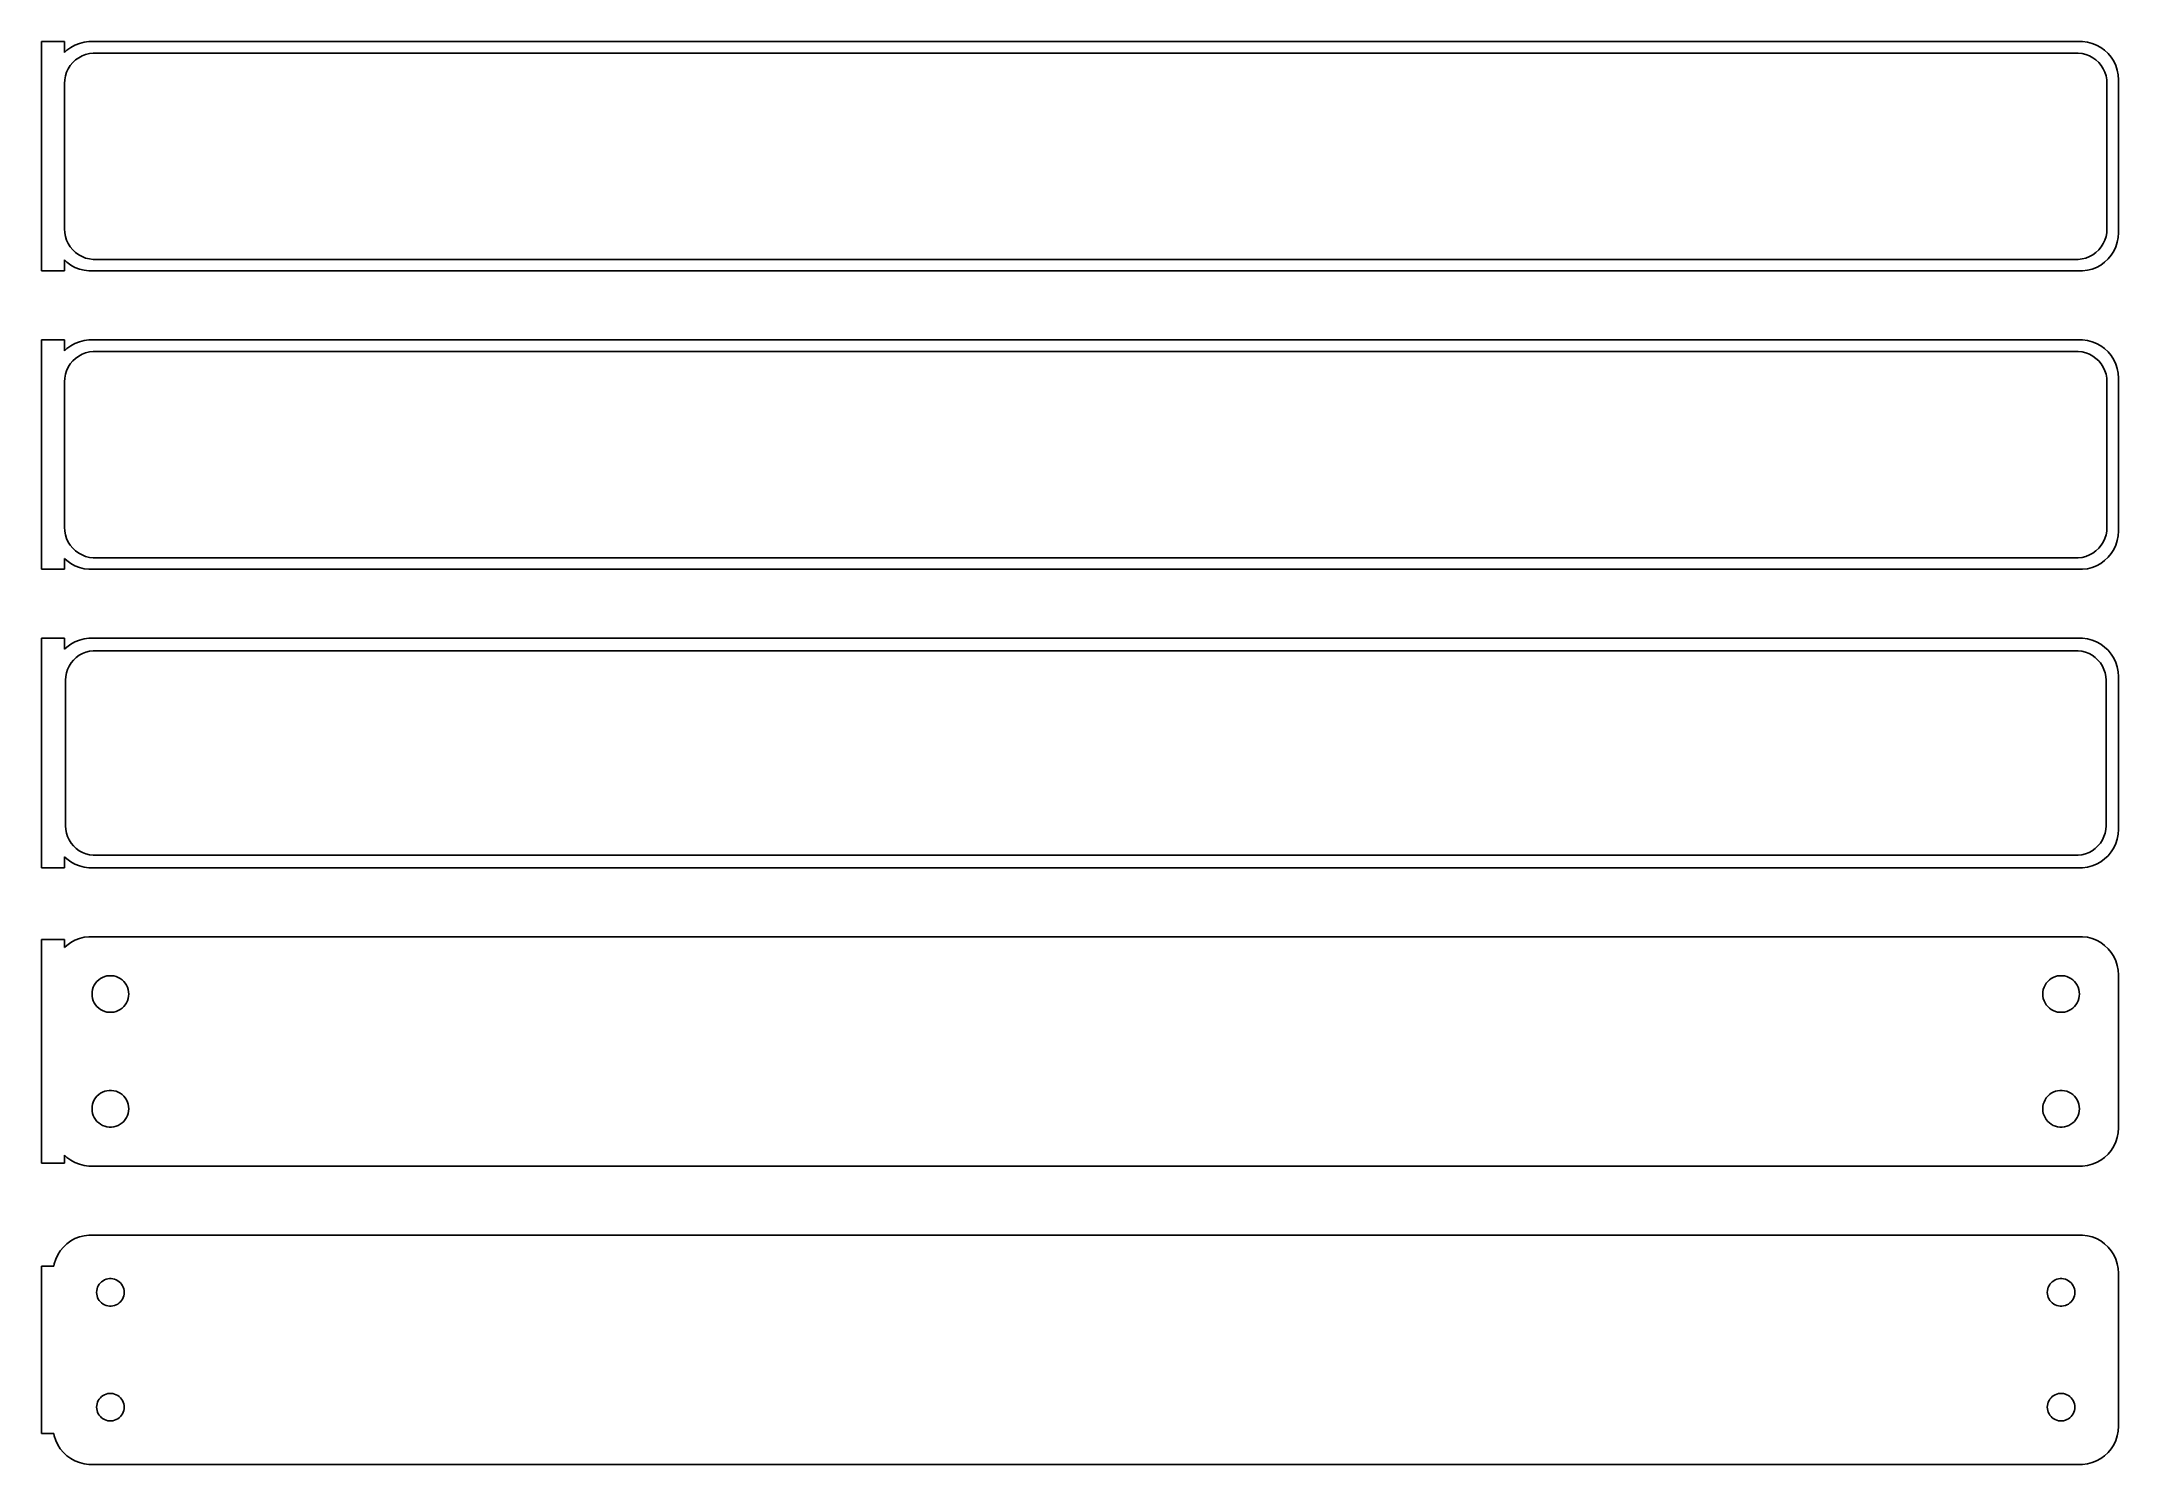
# Model space of a CAD drawing. Header units: metres. Extents: x -136 to 135, y 141 to 327.
import ezdxf

# ---------------------------------------------------------------- set-up
doc = ezdxf.new("R2010")
doc.units = ezdxf.units.M

msp = doc.modelspace()

# ---------------------------------------------------------------- linework, layer by layer
for p, q in [((-133.5, 326.99), (-136.5, 326.99)), ((-136.5, 326.99), (-136.5, 297.01)), ((-133.5, 325.559), (-133.5, 326.99)), ((-133.187, 325.853), (-133.5, 325.559)), ((-132.679, 326.222), (-133.187, 325.853)), ((-132.129, 326.524), (-132.679, 326.222)), ((-131.545, 326.755), (-132.129, 326.524)), ((-130.937, 326.911), (-131.545, 326.755)), ((-130.314, 326.99), (-130.937, 326.911)), ((130.314, 326.99), (-130.314, 326.99)), ((130.937, 326.911), (130.314, 326.99)), ((131.545, 326.755), (130.937, 326.911)), ((132.129, 326.524), (131.545, 326.755)), ((132.679, 326.222), (132.129, 326.524)), ((133.187, 325.853), (132.679, 326.222)), ((133.645, 325.423), (133.187, 325.853)), ((-133.219, 322.972), (-133.005, 323.427)), ((-133.005, 323.427), (-132.736, 323.851)), ((-132.736, 323.851), (-132.416, 324.238)), ((-132.416, 324.238), (-132.05, 324.582)), ((-132.05, 324.582), (-131.643, 324.877)), ((-131.643, 324.877), (-131.203, 325.119)), ((-131.203, 325.119), (-130.736, 325.304)), ((-130.736, 325.304), (-130.25, 325.429)), ((-130.25, 325.429), (-129.751, 325.492)), ((-129.751, 325.492), (129.751, 325.492)), ((129.751, 325.492), (130.25, 325.429)), ((130.25, 325.429), (130.736, 325.304)), ((130.736, 325.304), (131.203, 325.119)), ((131.203, 325.119), (131.643, 324.877)), ((131.643, 324.877), (132.05, 324.582)), ((132.05, 324.582), (132.416, 324.238)), ((132.416, 324.238), (132.736, 323.851)), ((132.736, 323.851), (133.005, 323.427)), ((133.005, 323.427), (133.219, 322.972)), ((134.045, 324.939), (133.645, 325.423)), ((134.382, 324.409), (134.045, 324.939)), ((134.649, 323.841), (134.382, 324.409)), ((134.843, 323.243), (134.649, 323.841)), ((134.961, 322.627), (134.843, 323.243)), ((-133.5, 321.5), (-133.468, 322.001)), ((-133.5, 302.5), (-133.5, 321.5)), ((-133.468, 322.001), (-133.374, 322.495)), ((-133.374, 322.495), (-133.219, 322.972)), ((133.219, 322.972), (133.374, 322.495)), ((133.374, 322.495), (133.468, 322.001)), ((133.468, 322.001), (133.5, 321.5)), ((133.5, 321.5), (133.5, 302.5)), ((135, 322), (134.961, 322.627)), ((135, 302), (135, 322)), ((-133.468, 301.999), (-133.5, 302.5)), ((-133.374, 301.505), (-133.468, 301.999)), ((-133.219, 301.028), (-133.374, 301.505)), ((133.374, 301.505), (133.219, 301.028)), ((133.468, 301.999), (133.374, 301.505)), ((133.5, 302.5), (133.468, 301.999)), ((134.843, 300.757), (134.961, 301.373)), ((134.961, 301.373), (135, 302)), ((-133.005, 300.573), (-133.219, 301.028)), ((-132.736, 300.149), (-133.005, 300.573)), ((-132.416, 299.762), (-132.736, 300.149)), ((-132.05, 299.418), (-132.416, 299.762)), ((-131.643, 299.123), (-132.05, 299.418)), ((-131.203, 298.881), (-131.643, 299.123)), ((-130.736, 298.696), (-131.203, 298.881)), ((-130.25, 298.571), (-130.736, 298.696)), ((130.736, 298.696), (130.25, 298.571)), ((131.203, 298.881), (130.736, 298.696)), ((131.643, 299.123), (131.203, 298.881)), ((132.05, 299.418), (131.643, 299.123)), ((132.416, 299.762), (132.05, 299.418)), ((132.736, 300.149), (132.416, 299.762)), ((133.005, 300.573), (132.736, 300.149)), ((133.219, 301.028), (133.005, 300.573)), ((133.645, 298.577), (134.045, 299.061)), ((134.045, 299.061), (134.382, 299.591)), ((134.382, 299.591), (134.649, 300.159)), ((134.649, 300.159), (134.843, 300.757)), ((-136.5, 297.01), (-133.5, 297.01)), ((-133.5, 298.441), (-133.187, 298.147)), ((-133.5, 297.01), (-133.5, 298.441)), ((-133.187, 298.147), (-132.679, 297.778)), ((-132.679, 297.778), (-132.129, 297.476)), ((-132.129, 297.476), (-131.545, 297.245)), ((-131.545, 297.245), (-130.937, 297.089)), ((-130.937, 297.089), (-130.314, 297.01)), ((-130.314, 297.01), (130.314, 297.01)), ((-129.751, 298.508), (-130.25, 298.571)), ((129.751, 298.508), (-129.751, 298.508)), ((130.25, 298.571), (129.751, 298.508)), ((130.314, 297.01), (130.937, 297.089)), ((130.937, 297.089), (131.545, 297.245)), ((131.545, 297.245), (132.129, 297.476)), ((132.129, 297.476), (132.679, 297.778)), ((132.679, 297.778), (133.187, 298.147)), ((133.187, 298.147), (133.645, 298.577)), ((-133.5, 287.99), (-136.5, 287.99)), ((-136.5, 287.99), (-136.5, 258.01)), ((-133.5, 286.559), (-133.5, 287.99)), ((-130.937, 287.911), (-131.545, 287.755)), ((-130.314, 287.99), (-130.937, 287.911)), ((130.314, 287.99), (-130.314, 287.99)), ((130.937, 287.911), (130.314, 287.99)), ((131.545, 287.755), (130.937, 287.911)), ((-133.187, 286.853), (-133.5, 286.559)), ((-132.679, 287.222), (-133.187, 286.853)), ((-132.736, 284.851), (-132.416, 285.238)), ((-132.129, 287.524), (-132.679, 287.222)), ((-132.416, 285.238), (-132.05, 285.582)), ((-131.545, 287.755), (-132.129, 287.524)), ((-132.05, 285.582), (-131.643, 285.877)), ((-131.643, 285.877), (-131.203, 286.119)), ((-131.203, 286.119), (-130.736, 286.304)), ((-130.736, 286.304), (-130.25, 286.429)), ((-130.25, 286.429), (-129.751, 286.492)), ((-129.751, 286.492), (129.751, 286.492)), ((129.751, 286.492), (130.25, 286.429)), ((130.25, 286.429), (130.736, 286.304)), ((130.736, 286.304), (131.203, 286.119)), ((131.203, 286.119), (131.643, 285.877)), ((132.129, 287.524), (131.545, 287.755)), ((131.643, 285.877), (132.05, 285.582)), ((132.05, 285.582), (132.416, 285.238)), ((132.679, 287.222), (132.129, 287.524)), ((132.416, 285.238), (132.736, 284.851)), ((133.187, 286.853), (132.679, 287.222)), ((133.645, 286.423), (133.187, 286.853)), ((134.045, 285.939), (133.645, 286.423)), ((134.382, 285.409), (134.045, 285.939)), ((134.649, 284.841), (134.382, 285.409)), ((-133.5, 282.5), (-133.468, 283.001)), ((-133.5, 263.5), (-133.5, 282.5)), ((-133.468, 283.001), (-133.374, 283.495)), ((-133.374, 283.495), (-133.219, 283.972)), ((-133.219, 283.972), (-133.005, 284.427)), ((-133.005, 284.427), (-132.736, 284.851)), ((132.736, 284.851), (133.005, 284.427)), ((133.005, 284.427), (133.219, 283.972)), ((133.219, 283.972), (133.374, 283.495)), ((133.374, 283.495), (133.468, 283.001)), ((133.468, 283.001), (133.5, 282.5)), ((133.5, 282.5), (133.5, 263.5)), ((134.843, 284.243), (134.649, 284.841)), ((134.961, 283.627), (134.843, 284.243)), ((135, 283), (134.961, 283.627)), ((135, 263), (135, 283)), ((-133.468, 262.999), (-133.5, 263.5)), ((133.5, 263.5), (133.468, 262.999)), ((-133.374, 262.505), (-133.468, 262.999)), ((-133.219, 262.028), (-133.374, 262.505)), ((-133.005, 261.573), (-133.219, 262.028)), ((-132.736, 261.149), (-133.005, 261.573)), ((-132.416, 260.762), (-132.736, 261.149)), ((-132.05, 260.418), (-132.416, 260.762)), ((132.416, 260.762), (132.05, 260.418)), ((132.736, 261.149), (132.416, 260.762)), ((133.005, 261.573), (132.736, 261.149)), ((133.219, 262.028), (133.005, 261.573)), ((133.374, 262.505), (133.219, 262.028)), ((133.468, 262.999), (133.374, 262.505)), ((134.382, 260.591), (134.649, 261.159)), ((134.649, 261.159), (134.843, 261.757)), ((134.843, 261.757), (134.961, 262.373)), ((134.961, 262.373), (135, 263)), ((-136.5, 258.01), (-133.5, 258.01)), ((-133.5, 259.441), (-133.187, 259.147)), ((-133.5, 258.01), (-133.5, 259.441)), ((-133.187, 259.147), (-132.679, 258.778)), ((-132.679, 258.778), (-132.129, 258.476)), ((-132.129, 258.476), (-131.545, 258.245)), ((-131.643, 260.123), (-132.05, 260.418)), ((-131.203, 259.881), (-131.643, 260.123)), ((-131.545, 258.245), (-130.937, 258.089)), ((-130.736, 259.696), (-131.203, 259.881)), ((-130.937, 258.089), (-130.314, 258.01)), ((-130.25, 259.571), (-130.736, 259.696)), ((-130.314, 258.01), (130.314, 258.01)), ((-129.751, 259.508), (-130.25, 259.571)), ((129.751, 259.508), (-129.751, 259.508)), ((130.25, 259.571), (129.751, 259.508)), ((130.736, 259.696), (130.25, 259.571)), ((130.314, 258.01), (130.937, 258.089)), ((131.203, 259.881), (130.736, 259.696)), ((130.937, 258.089), (131.545, 258.245)), ((131.643, 260.123), (131.203, 259.881)), ((131.545, 258.245), (132.129, 258.476)), ((132.05, 260.418), (131.643, 260.123)), ((132.129, 258.476), (132.679, 258.778)), ((132.679, 258.778), (133.187, 259.147)), ((133.187, 259.147), (133.645, 259.577)), ((133.645, 259.577), (134.045, 260.061)), ((134.045, 260.061), (134.382, 260.591)), ((-133.5, 248.99), (-136.5, 248.99)), ((-136.5, 248.99), (-136.5, 219.01)), ((-133.5, 247.559), (-133.5, 248.99)), ((-133.187, 247.853), (-133.5, 247.559)), ((-132.679, 248.222), (-133.187, 247.853)), ((-132.129, 248.524), (-132.679, 248.222)), ((-131.545, 248.755), (-132.129, 248.524)), ((-130.937, 248.911), (-131.545, 248.755)), ((-131.149, 247.004), (-130.697, 247.183)), ((-130.314, 248.99), (-130.937, 248.911)), ((-130.697, 247.183), (-130.226, 247.304)), ((130.314, 248.99), (-130.314, 248.99)), ((-130.226, 247.304), (-129.743, 247.365)), ((-129.743, 247.365), (129.743, 247.365)), ((129.743, 247.365), (130.226, 247.304)), ((130.226, 247.304), (130.697, 247.183)), ((130.937, 248.911), (130.314, 248.99)), ((130.697, 247.183), (131.149, 247.004)), ((131.545, 248.755), (130.937, 248.911)), ((132.129, 248.524), (131.545, 248.755)), ((132.679, 248.222), (132.129, 248.524)), ((133.187, 247.853), (132.679, 248.222)), ((133.645, 247.423), (133.187, 247.853)), ((134.045, 246.939), (133.645, 247.423)), ((-133.342, 243.985), (-133.251, 244.463)), ((-133.251, 244.463), (-133.101, 244.926)), ((-133.101, 244.926), (-132.894, 245.366)), ((-132.894, 245.366), (-132.633, 245.776)), ((-132.633, 245.776), (-132.323, 246.151)), ((-132.323, 246.151), (-131.969, 246.484)), ((-131.969, 246.484), (-131.575, 246.77)), ((-131.575, 246.77), (-131.149, 247.004)), ((131.149, 247.004), (131.575, 246.77)), ((131.575, 246.77), (131.969, 246.484)), ((131.969, 246.484), (132.323, 246.151)), ((132.323, 246.151), (132.633, 245.776)), ((132.633, 245.776), (132.894, 245.366)), ((132.894, 245.366), (133.101, 244.926)), ((133.101, 244.926), (133.251, 244.463)), ((133.251, 244.463), (133.342, 243.985)), ((134.382, 246.409), (134.045, 246.939)), ((134.649, 245.841), (134.382, 246.409)), ((134.843, 245.243), (134.649, 245.841)), ((134.961, 244.627), (134.843, 245.243)), ((135, 244), (134.961, 244.627)), ((-133.373, 243.5), (-133.342, 243.985)), ((-133.373, 224.5), (-133.373, 243.5)), ((133.342, 243.985), (133.373, 243.5)), ((133.373, 243.5), (133.373, 224.5)), ((135, 224), (135, 244)), ((-133.342, 224.015), (-133.373, 224.5)), ((-133.251, 223.537), (-133.342, 224.015)), ((-133.101, 223.074), (-133.251, 223.537)), ((-132.894, 222.634), (-133.101, 223.074)), ((-132.633, 222.224), (-132.894, 222.634)), ((132.894, 222.634), (132.633, 222.224)), ((133.101, 223.074), (132.894, 222.634)), ((133.251, 223.537), (133.101, 223.074)), ((133.342, 224.015), (133.251, 223.537)), ((133.373, 224.5), (133.342, 224.015)), ((134.649, 222.159), (134.843, 222.757)), ((134.843, 222.757), (134.961, 223.373)), ((134.961, 223.373), (135, 224)), ((-133.5, 220.441), (-133.187, 220.147)), ((-133.5, 219.01), (-133.5, 220.441)), ((-133.187, 220.147), (-132.679, 219.778)), ((-132.323, 221.849), (-132.633, 222.224)), ((-131.969, 221.516), (-132.323, 221.849)), ((-131.575, 221.23), (-131.969, 221.516)), ((-131.149, 220.996), (-131.575, 221.23)), ((-130.697, 220.817), (-131.149, 220.996)), ((-130.226, 220.696), (-130.697, 220.817)), ((-129.743, 220.635), (-130.226, 220.696)), ((129.743, 220.635), (-129.743, 220.635)), ((130.226, 220.696), (129.743, 220.635)), ((130.697, 220.817), (130.226, 220.696)), ((131.149, 220.996), (130.697, 220.817)), ((131.575, 221.23), (131.149, 220.996)), ((131.969, 221.516), (131.575, 221.23)), ((132.323, 221.849), (131.969, 221.516)), ((132.633, 222.224), (132.323, 221.849)), ((132.679, 219.778), (133.187, 220.147)), ((133.187, 220.147), (133.645, 220.577)), ((133.645, 220.577), (134.045, 221.061)), ((134.045, 221.061), (134.382, 221.591)), ((134.382, 221.591), (134.649, 222.159)), ((-136.5, 219.01), (-133.5, 219.01)), ((-132.679, 219.778), (-132.129, 219.476)), ((-132.129, 219.476), (-131.545, 219.245)), ((-131.545, 219.245), (-130.937, 219.089)), ((-130.937, 219.089), (-130.314, 219.01)), ((-130.314, 219.01), (130.314, 219.01)), ((130.314, 219.01), (130.937, 219.089)), ((130.937, 219.089), (131.545, 219.245)), ((131.545, 219.245), (132.129, 219.476)), ((132.129, 219.476), (132.679, 219.778)), ((-133.5, 209.615), (-136.5, 209.615)), ((-136.5, 209.615), (-136.5, 180.385)), ((-133.5, 208.559), (-133.5, 209.615)), ((-132.679, 209.222), (-133.187, 208.853)), ((-132.129, 209.524), (-132.679, 209.222)), ((-131.545, 209.755), (-132.129, 209.524)), ((-130.937, 209.911), (-131.545, 209.755)), ((-130.314, 209.99), (-130.937, 209.911)), ((130.314, 209.99), (-130.314, 209.99)), ((130.937, 209.911), (130.314, 209.99)), ((131.545, 209.755), (130.937, 209.911)), ((132.129, 209.524), (131.545, 209.755)), ((132.679, 209.222), (132.129, 209.524)), ((133.187, 208.853), (132.679, 209.222)), ((-133.187, 208.853), (-133.5, 208.559)), ((133.645, 208.423), (133.187, 208.853)), ((134.045, 207.939), (133.645, 208.423)), ((134.382, 207.409), (134.045, 207.939)), ((134.649, 206.841), (134.382, 207.409)), ((134.843, 206.243), (134.649, 206.841)), ((-129.731, 203.383), (-129.603, 203.656)), ((-129.603, 203.656), (-129.442, 203.911)), ((-129.442, 203.911), (-129.25, 204.143)), ((-129.25, 204.143), (-129.03, 204.349)), ((-129.03, 204.349), (-128.786, 204.526)), ((-128.786, 204.526), (-128.522, 204.672)), ((-128.522, 204.672), (-128.242, 204.783)), ((-128.242, 204.783), (-127.95, 204.857)), ((-127.95, 204.857), (-127.651, 204.895)), ((-127.651, 204.895), (-127.349, 204.895)), ((-127.349, 204.895), (-127.05, 204.857)), ((-127.05, 204.857), (-126.758, 204.783)), ((-126.758, 204.783), (-126.478, 204.672)), ((-126.478, 204.672), (-126.214, 204.526)), ((-126.214, 204.526), (-125.97, 204.349)), ((-125.97, 204.349), (-125.75, 204.143)), ((-125.75, 204.143), (-125.558, 203.911)), ((-125.558, 203.911), (-125.397, 203.656)), ((-125.397, 203.656), (-125.269, 203.383)), ((125.269, 203.383), (125.397, 203.656)), ((125.397, 203.656), (125.558, 203.911)), ((125.558, 203.911), (125.75, 204.143)), ((125.75, 204.143), (125.97, 204.349)), ((125.97, 204.349), (126.214, 204.526)), ((126.214, 204.526), (126.478, 204.672)), ((126.478, 204.672), (126.758, 204.783)), ((126.758, 204.783), (127.05, 204.857)), ((127.05, 204.857), (127.349, 204.895)), ((127.349, 204.895), (127.651, 204.895)), ((127.651, 204.895), (127.95, 204.857)), ((127.95, 204.857), (128.242, 204.783)), ((128.242, 204.783), (128.522, 204.672)), ((128.522, 204.672), (128.786, 204.526)), ((128.786, 204.526), (129.03, 204.349)), ((129.03, 204.349), (129.25, 204.143)), ((129.25, 204.143), (129.442, 203.911)), ((129.442, 203.911), (129.603, 203.656)), ((129.603, 203.656), (129.731, 203.383)), ((134.961, 205.627), (134.843, 206.243)), ((135, 205), (134.961, 205.627)), ((135, 185), (135, 205)), ((-129.9, 202.5), (-129.881, 202.801)), ((-129.881, 202.199), (-129.9, 202.5)), ((-129.881, 202.801), (-129.825, 203.097)), ((-129.825, 201.903), (-129.881, 202.199)), ((-129.825, 203.097), (-129.731, 203.383)), ((-129.731, 201.617), (-129.825, 201.903)), ((-129.603, 201.344), (-129.731, 201.617)), ((-129.442, 201.089), (-129.603, 201.344)), ((-129.25, 200.857), (-129.442, 201.089)), ((-125.558, 201.089), (-125.75, 200.857)), ((-125.397, 201.344), (-125.558, 201.089)), ((-125.269, 201.617), (-125.397, 201.344)), ((-125.269, 203.383), (-125.175, 203.097)), ((-125.175, 201.903), (-125.269, 201.617)), ((-125.175, 203.097), (-125.119, 202.801)), ((-125.119, 202.199), (-125.175, 201.903)), ((-125.119, 202.801), (-125.1, 202.5)), ((-125.1, 202.5), (-125.119, 202.199)), ((125.1, 202.5), (125.119, 202.801)), ((125.119, 202.199), (125.1, 202.5)), ((125.119, 202.801), (125.175, 203.097)), ((125.175, 201.903), (125.119, 202.199)), ((125.175, 203.097), (125.269, 203.383)), ((125.269, 201.617), (125.175, 201.903)), ((125.397, 201.344), (125.269, 201.617)), ((125.558, 201.089), (125.397, 201.344)), ((125.75, 200.857), (125.558, 201.089)), ((129.442, 201.089), (129.25, 200.857)), ((129.603, 201.344), (129.442, 201.089)), ((129.731, 201.617), (129.603, 201.344)), ((129.731, 203.383), (129.825, 203.097)), ((129.825, 201.903), (129.731, 201.617)), ((129.825, 203.097), (129.881, 202.801)), ((129.881, 202.199), (129.825, 201.903)), ((129.881, 202.801), (129.9, 202.5)), ((129.9, 202.5), (129.881, 202.199)), ((-129.03, 200.651), (-129.25, 200.857)), ((-128.786, 200.474), (-129.03, 200.651)), ((-128.522, 200.328), (-128.786, 200.474)), ((-128.242, 200.217), (-128.522, 200.328)), ((-127.95, 200.143), (-128.242, 200.217)), ((-127.651, 200.105), (-127.95, 200.143)), ((-127.349, 200.105), (-127.651, 200.105)), ((-127.05, 200.143), (-127.349, 200.105)), ((-126.758, 200.217), (-127.05, 200.143)), ((-126.478, 200.328), (-126.758, 200.217)), ((-126.214, 200.474), (-126.478, 200.328)), ((-125.97, 200.651), (-126.214, 200.474)), ((-125.75, 200.857), (-125.97, 200.651)), ((125.97, 200.651), (125.75, 200.857)), ((126.214, 200.474), (125.97, 200.651)), ((126.478, 200.328), (126.214, 200.474)), ((126.758, 200.217), (126.478, 200.328)), ((127.05, 200.143), (126.758, 200.217)), ((127.349, 200.105), (127.05, 200.143)), ((127.651, 200.105), (127.349, 200.105)), ((127.95, 200.143), (127.651, 200.105)), ((128.242, 200.217), (127.95, 200.143)), ((128.522, 200.328), (128.242, 200.217)), ((128.786, 200.474), (128.522, 200.328)), ((129.03, 200.651), (128.786, 200.474)), ((129.25, 200.857), (129.03, 200.651)), ((-129.9, 187.5), (-129.881, 187.801)), ((-129.881, 187.199), (-129.9, 187.5)), ((-129.881, 187.801), (-129.825, 188.097)), ((-129.825, 188.097), (-129.731, 188.383)), ((-129.731, 188.383), (-129.603, 188.656)), ((-129.603, 188.656), (-129.442, 188.911)), ((-129.442, 188.911), (-129.25, 189.143)), ((-129.25, 189.143), (-129.03, 189.349)), ((-129.03, 189.349), (-128.786, 189.526)), ((-128.786, 189.526), (-128.522, 189.672)), ((-128.522, 189.672), (-128.242, 189.783)), ((-128.242, 189.783), (-127.95, 189.857)), ((-127.95, 189.857), (-127.651, 189.895)), ((-127.651, 189.895), (-127.349, 189.895)), ((-127.349, 189.895), (-127.05, 189.857)), ((-127.05, 189.857), (-126.758, 189.783)), ((-126.758, 189.783), (-126.478, 189.672)), ((-126.478, 189.672), (-126.214, 189.526)), ((-126.214, 189.526), (-125.97, 189.349)), ((-125.97, 189.349), (-125.75, 189.143)), ((-125.75, 189.143), (-125.558, 188.911)), ((-125.558, 188.911), (-125.397, 188.656)), ((-125.397, 188.656), (-125.269, 188.383)), ((-125.269, 188.383), (-125.175, 188.097)), ((-125.175, 188.097), (-125.119, 187.801)), ((-125.119, 187.801), (-125.1, 187.5)), ((-125.1, 187.5), (-125.119, 187.199)), ((125.1, 187.5), (125.119, 187.801)), ((125.119, 187.199), (125.1, 187.5)), ((125.119, 187.801), (125.175, 188.097)), ((125.175, 188.097), (125.269, 188.383)), ((125.269, 188.383), (125.397, 188.656)), ((125.397, 188.656), (125.558, 188.911)), ((125.558, 188.911), (125.75, 189.143)), ((125.75, 189.143), (125.97, 189.349)), ((125.97, 189.349), (126.214, 189.526)), ((126.214, 189.526), (126.478, 189.672)), ((126.478, 189.672), (126.758, 189.783)), ((126.758, 189.783), (127.05, 189.857)), ((127.05, 189.857), (127.349, 189.895)), ((127.349, 189.895), (127.651, 189.895)), ((127.651, 189.895), (127.95, 189.857)), ((127.95, 189.857), (128.242, 189.783)), ((128.242, 189.783), (128.522, 189.672)), ((128.522, 189.672), (128.786, 189.526)), ((128.786, 189.526), (129.03, 189.349)), ((129.03, 189.349), (129.25, 189.143)), ((129.25, 189.143), (129.442, 188.911)), ((129.442, 188.911), (129.603, 188.656)), ((129.603, 188.656), (129.731, 188.383)), ((129.731, 188.383), (129.825, 188.097)), ((129.825, 188.097), (129.881, 187.801)), ((129.881, 187.801), (129.9, 187.5)), ((129.9, 187.5), (129.881, 187.199)), ((-129.825, 186.903), (-129.881, 187.199)), ((-129.731, 186.617), (-129.825, 186.903)), ((-129.603, 186.344), (-129.731, 186.617)), ((-129.442, 186.089), (-129.603, 186.344)), ((-129.25, 185.857), (-129.442, 186.089)), ((-129.03, 185.651), (-129.25, 185.857)), ((-128.786, 185.474), (-129.03, 185.651)), ((-128.522, 185.328), (-128.786, 185.474)), ((-128.242, 185.217), (-128.522, 185.328)), ((-127.95, 185.143), (-128.242, 185.217)), ((-127.651, 185.105), (-127.95, 185.143)), ((-127.349, 185.105), (-127.651, 185.105)), ((-127.05, 185.143), (-127.349, 185.105)), ((-126.758, 185.217), (-127.05, 185.143)), ((-126.478, 185.328), (-126.758, 185.217)), ((-126.214, 185.474), (-126.478, 185.328)), ((-125.97, 185.651), (-126.214, 185.474)), ((-125.75, 185.857), (-125.97, 185.651)), ((-125.558, 186.089), (-125.75, 185.857)), ((-125.397, 186.344), (-125.558, 186.089)), ((-125.269, 186.617), (-125.397, 186.344)), ((-125.175, 186.903), (-125.269, 186.617)), ((-125.119, 187.199), (-125.175, 186.903)), ((125.175, 186.903), (125.119, 187.199)), ((125.269, 186.617), (125.175, 186.903)), ((125.397, 186.344), (125.269, 186.617)), ((125.558, 186.089), (125.397, 186.344)), ((125.75, 185.857), (125.558, 186.089)), ((125.97, 185.651), (125.75, 185.857)), ((126.214, 185.474), (125.97, 185.651)), ((126.478, 185.328), (126.214, 185.474)), ((126.758, 185.217), (126.478, 185.328)), ((127.05, 185.143), (126.758, 185.217)), ((127.349, 185.105), (127.05, 185.143)), ((127.651, 185.105), (127.349, 185.105)), ((127.95, 185.143), (127.651, 185.105)), ((128.242, 185.217), (127.95, 185.143)), ((128.522, 185.328), (128.242, 185.217)), ((128.786, 185.474), (128.522, 185.328)), ((129.03, 185.651), (128.786, 185.474)), ((129.25, 185.857), (129.03, 185.651)), ((129.442, 186.089), (129.25, 185.857)), ((129.603, 186.344), (129.442, 186.089)), ((129.731, 186.617), (129.603, 186.344)), ((129.825, 186.903), (129.731, 186.617)), ((129.881, 187.199), (129.825, 186.903)), ((134.961, 184.373), (135, 185)), ((133.645, 181.577), (134.045, 182.061)), ((134.045, 182.061), (134.382, 182.591)), ((134.382, 182.591), (134.649, 183.159)), ((134.649, 183.159), (134.843, 183.757)), ((134.843, 183.757), (134.961, 184.373)), ((-136.5, 180.385), (-133.5, 180.385)), ((-133.5, 180.385), (-133.5, 181.441)), ((-133.5, 181.441), (-133.187, 181.147)), ((-133.187, 181.147), (-132.679, 180.778)), ((-132.679, 180.778), (-132.129, 180.476)), ((-132.129, 180.476), (-131.545, 180.245)), ((-131.545, 180.245), (-130.937, 180.089)), ((-130.937, 180.089), (-130.314, 180.01)), ((-130.314, 180.01), (130.314, 180.01)), ((130.314, 180.01), (130.937, 180.089)), ((130.937, 180.089), (131.545, 180.245)), ((131.545, 180.245), (132.129, 180.476)), ((132.129, 180.476), (132.679, 180.778)), ((132.679, 180.778), (133.187, 181.147)), ((133.187, 181.147), (133.645, 181.577)), ((-134.382, 168.409), (-134.649, 167.841)), ((-134.045, 168.939), (-134.382, 168.409)), ((-133.645, 169.423), (-134.045, 168.939)), ((-133.187, 169.853), (-133.645, 169.423)), ((-132.679, 170.222), (-133.187, 169.853)), ((-132.129, 170.524), (-132.679, 170.222)), ((-131.545, 170.755), (-132.129, 170.524)), ((-130.937, 170.911), (-131.545, 170.755)), ((-130.314, 170.99), (-130.937, 170.911)), ((130.314, 170.99), (-130.314, 170.99)), ((130.937, 170.911), (130.314, 170.99)), ((131.545, 170.755), (130.937, 170.911)), ((132.129, 170.524), (131.545, 170.755)), ((132.679, 170.222), (132.129, 170.524)), ((133.187, 169.853), (132.679, 170.222)), ((133.645, 169.423), (133.187, 169.853)), ((134.045, 168.939), (133.645, 169.423)), ((134.382, 168.409), (134.045, 168.939)), ((134.649, 167.841), (134.382, 168.409)), ((-134.9, 166.944), (-136.5, 166.944)), ((-136.5, 166.944), (-136.5, 145.056)), ((-134.843, 167.243), (-134.9, 166.944)), ((-134.649, 167.841), (-134.843, 167.243)), ((134.843, 167.243), (134.649, 167.841)), ((134.961, 166.627), (134.843, 167.243)), ((135, 166), (134.961, 166.627)), ((135, 146), (135, 166)), ((-129.3, 163.5), (-129.286, 163.726)), ((-129.286, 163.274), (-129.3, 163.5)), ((-129.286, 163.726), (-129.243, 163.948)), ((-129.243, 163.052), (-129.286, 163.274)), ((-129.243, 163.948), (-129.174, 164.163)), ((-129.174, 162.837), (-129.243, 163.052)), ((-129.174, 164.163), (-129.077, 164.367)), ((-129.077, 164.367), (-128.956, 164.558)), ((-128.956, 164.558), (-128.812, 164.732)), ((-128.812, 164.732), (-128.647, 164.887)), ((-128.647, 164.887), (-128.464, 165.02)), ((-128.464, 165.02), (-128.266, 165.129)), ((-128.266, 165.129), (-128.056, 165.212)), ((-128.056, 165.212), (-127.837, 165.268)), ((-127.837, 165.268), (-127.613, 165.296)), ((-127.613, 165.296), (-127.387, 165.296)), ((-127.387, 165.296), (-127.163, 165.268)), ((-127.163, 165.268), (-126.944, 165.212)), ((-126.944, 165.212), (-126.734, 165.129)), ((-126.734, 165.129), (-126.536, 165.02)), ((-126.536, 165.02), (-126.353, 164.887)), ((-126.353, 164.887), (-126.188, 164.732)), ((-126.188, 164.732), (-126.044, 164.558)), ((-126.044, 164.558), (-125.923, 164.367)), ((-125.923, 164.367), (-125.826, 164.163)), ((-125.826, 164.163), (-125.757, 163.948)), ((-125.757, 163.052), (-125.826, 162.837)), ((-125.757, 163.948), (-125.714, 163.726)), ((-125.714, 163.274), (-125.757, 163.052)), ((-125.714, 163.726), (-125.7, 163.5)), ((-125.7, 163.5), (-125.714, 163.274)), ((125.7, 163.5), (125.714, 163.726)), ((125.714, 163.274), (125.7, 163.5)), ((125.714, 163.726), (125.757, 163.948)), ((125.757, 163.052), (125.714, 163.274)), ((125.757, 163.948), (125.826, 164.163)), ((125.826, 162.837), (125.757, 163.052)), ((125.826, 164.163), (125.923, 164.367)), ((125.923, 164.367), (126.044, 164.558)), ((126.044, 164.558), (126.188, 164.732)), ((126.188, 164.732), (126.353, 164.887)), ((126.353, 164.887), (126.536, 165.02)), ((126.536, 165.02), (126.734, 165.129)), ((126.734, 165.129), (126.944, 165.212)), ((126.944, 165.212), (127.163, 165.268)), ((127.163, 165.268), (127.387, 165.296)), ((127.387, 165.296), (127.613, 165.296)), ((127.613, 165.296), (127.837, 165.268)), ((127.837, 165.268), (128.056, 165.212)), ((128.056, 165.212), (128.266, 165.129)), ((128.266, 165.129), (128.464, 165.02)), ((128.464, 165.02), (128.647, 164.887)), ((128.647, 164.887), (128.812, 164.732)), ((128.812, 164.732), (128.956, 164.558)), ((128.956, 164.558), (129.077, 164.367)), ((129.077, 164.367), (129.174, 164.163)), ((129.174, 164.163), (129.243, 163.948)), ((129.243, 163.052), (129.174, 162.837)), ((129.243, 163.948), (129.286, 163.726)), ((129.286, 163.274), (129.243, 163.052)), ((129.286, 163.726), (129.3, 163.5)), ((129.3, 163.5), (129.286, 163.274)), ((-129.077, 162.633), (-129.174, 162.837)), ((-128.956, 162.442), (-129.077, 162.633)), ((-128.812, 162.268), (-128.956, 162.442)), ((-128.647, 162.113), (-128.812, 162.268)), ((-128.464, 161.98), (-128.647, 162.113)), ((-128.266, 161.871), (-128.464, 161.98)), ((-128.056, 161.788), (-128.266, 161.871)), ((-127.837, 161.732), (-128.056, 161.788)), ((-127.613, 161.704), (-127.837, 161.732)), ((-127.387, 161.704), (-127.613, 161.704)), ((-127.163, 161.732), (-127.387, 161.704)), ((-126.944, 161.788), (-127.163, 161.732)), ((-126.734, 161.871), (-126.944, 161.788)), ((-126.536, 161.98), (-126.734, 161.871)), ((-126.353, 162.113), (-126.536, 161.98)), ((-126.188, 162.268), (-126.353, 162.113)), ((-126.044, 162.442), (-126.188, 162.268)), ((-125.923, 162.633), (-126.044, 162.442)), ((-125.826, 162.837), (-125.923, 162.633)), ((125.923, 162.633), (125.826, 162.837)), ((126.044, 162.442), (125.923, 162.633)), ((126.188, 162.268), (126.044, 162.442)), ((126.353, 162.113), (126.188, 162.268)), ((126.536, 161.98), (126.353, 162.113)), ((126.734, 161.871), (126.536, 161.98)), ((126.944, 161.788), (126.734, 161.871)), ((127.163, 161.732), (126.944, 161.788)), ((127.387, 161.704), (127.163, 161.732)), ((127.613, 161.704), (127.387, 161.704)), ((127.837, 161.732), (127.613, 161.704)), ((128.056, 161.788), (127.837, 161.732)), ((128.266, 161.871), (128.056, 161.788)), ((128.464, 161.98), (128.266, 161.871)), ((128.647, 162.113), (128.464, 161.98)), ((128.812, 162.268), (128.647, 162.113)), ((128.956, 162.442), (128.812, 162.268)), ((129.077, 162.633), (128.956, 162.442)), ((129.174, 162.837), (129.077, 162.633)), ((-129.174, 149.163), (-129.077, 149.367)), ((-129.077, 149.367), (-128.956, 149.558)), ((-128.956, 149.558), (-128.812, 149.732)), ((-128.812, 149.732), (-128.647, 149.887)), ((-128.647, 149.887), (-128.464, 150.02)), ((-128.464, 150.02), (-128.266, 150.129)), ((-128.266, 150.129), (-128.056, 150.212)), ((-128.056, 150.212), (-127.837, 150.268)), ((-127.837, 150.268), (-127.613, 150.296)), ((-127.613, 150.296), (-127.387, 150.296)), ((-127.387, 150.296), (-127.163, 150.268)), ((-127.163, 150.268), (-126.944, 150.212)), ((-126.944, 150.212), (-126.734, 150.129)), ((-126.734, 150.129), (-126.536, 150.02)), ((-126.536, 150.02), (-126.353, 149.887)), ((-126.353, 149.887), (-126.188, 149.732)), ((-126.188, 149.732), (-126.044, 149.558)), ((-126.044, 149.558), (-125.923, 149.367)), ((-125.923, 149.367), (-125.826, 149.163)), ((125.826, 149.163), (125.923, 149.367)), ((125.923, 149.367), (126.044, 149.558)), ((126.044, 149.558), (126.188, 149.732)), ((126.188, 149.732), (126.353, 149.887)), ((126.353, 149.887), (126.536, 150.02)), ((126.536, 150.02), (126.734, 150.129)), ((126.734, 150.129), (126.944, 150.212)), ((126.944, 150.212), (127.163, 150.268)), ((127.163, 150.268), (127.387, 150.296)), ((127.387, 150.296), (127.613, 150.296)), ((127.613, 150.296), (127.837, 150.268)), ((127.837, 150.268), (128.056, 150.212)), ((128.056, 150.212), (128.266, 150.129)), ((128.266, 150.129), (128.464, 150.02)), ((128.464, 150.02), (128.647, 149.887)), ((128.647, 149.887), (128.812, 149.732)), ((128.812, 149.732), (128.956, 149.558)), ((128.956, 149.558), (129.077, 149.367)), ((129.077, 149.367), (129.174, 149.163)), ((-129.3, 148.5), (-129.286, 148.726)), ((-129.286, 148.274), (-129.3, 148.5)), ((-129.286, 148.726), (-129.243, 148.948)), ((-129.243, 148.052), (-129.286, 148.274)), ((-129.243, 148.948), (-129.174, 149.163)), ((-129.174, 147.837), (-129.243, 148.052)), ((-129.077, 147.633), (-129.174, 147.837)), ((-128.956, 147.442), (-129.077, 147.633)), ((-128.812, 147.268), (-128.956, 147.442)), ((-128.647, 147.113), (-128.812, 147.268)), ((-128.464, 146.98), (-128.647, 147.113)), ((-128.266, 146.871), (-128.464, 146.98)), ((-128.056, 146.788), (-128.266, 146.871)), ((-127.837, 146.732), (-128.056, 146.788)), ((-127.613, 146.704), (-127.837, 146.732)), ((-127.387, 146.704), (-127.613, 146.704)), ((-127.163, 146.732), (-127.387, 146.704)), ((-126.944, 146.788), (-127.163, 146.732)), ((-126.734, 146.871), (-126.944, 146.788)), ((-126.536, 146.98), (-126.734, 146.871)), ((-126.353, 147.113), (-126.536, 146.98)), ((-126.188, 147.268), (-126.353, 147.113)), ((-126.044, 147.442), (-126.188, 147.268)), ((-125.923, 147.633), (-126.044, 147.442)), ((-125.826, 147.837), (-125.923, 147.633)), ((-125.826, 149.163), (-125.757, 148.948)), ((-125.757, 148.052), (-125.826, 147.837)), ((-125.757, 148.948), (-125.714, 148.726)), ((-125.714, 148.274), (-125.757, 148.052)), ((-125.714, 148.726), (-125.7, 148.5)), ((-125.7, 148.5), (-125.714, 148.274)), ((125.7, 148.5), (125.714, 148.726)), ((125.714, 148.274), (125.7, 148.5)), ((125.714, 148.726), (125.757, 148.948)), ((125.757, 148.052), (125.714, 148.274)), ((125.757, 148.948), (125.826, 149.163)), ((125.826, 147.837), (125.757, 148.052)), ((125.923, 147.633), (125.826, 147.837)), ((126.044, 147.442), (125.923, 147.633)), ((126.188, 147.268), (126.044, 147.442)), ((126.353, 147.113), (126.188, 147.268)), ((126.536, 146.98), (126.353, 147.113)), ((126.734, 146.871), (126.536, 146.98)), ((126.944, 146.788), (126.734, 146.871)), ((127.163, 146.732), (126.944, 146.788)), ((127.387, 146.704), (127.163, 146.732)), ((127.613, 146.704), (127.387, 146.704)), ((127.837, 146.732), (127.613, 146.704)), ((128.056, 146.788), (127.837, 146.732)), ((128.266, 146.871), (128.056, 146.788)), ((128.464, 146.98), (128.266, 146.871)), ((128.647, 147.113), (128.464, 146.98)), ((128.812, 147.268), (128.647, 147.113)), ((128.956, 147.442), (128.812, 147.268)), ((129.077, 147.633), (128.956, 147.442)), ((129.174, 147.837), (129.077, 147.633)), ((129.174, 149.163), (129.243, 148.948)), ((129.243, 148.052), (129.174, 147.837)), ((129.243, 148.948), (129.286, 148.726)), ((129.286, 148.274), (129.243, 148.052)), ((129.286, 148.726), (129.3, 148.5)), ((129.3, 148.5), (129.286, 148.274)), ((-136.5, 145.056), (-134.9, 145.056)), ((-134.9, 145.056), (-134.843, 144.757)), ((-134.843, 144.757), (-134.649, 144.159)), ((-134.649, 144.159), (-134.382, 143.591)), ((134.382, 143.591), (134.649, 144.159)), ((134.649, 144.159), (134.843, 144.757)), ((134.843, 144.757), (134.961, 145.373)), ((134.961, 145.373), (135, 146)), ((-134.382, 143.591), (-134.045, 143.061)), ((-134.045, 143.061), (-133.645, 142.577)), ((-133.645, 142.577), (-133.187, 142.147)), ((-133.187, 142.147), (-132.679, 141.778)), ((-132.679, 141.778), (-132.129, 141.476)), ((-132.129, 141.476), (-131.545, 141.245)), ((-131.545, 141.245), (-130.937, 141.089)), ((130.937, 141.089), (131.545, 141.245)), ((131.545, 141.245), (132.129, 141.476)), ((132.129, 141.476), (132.679, 141.778)), ((132.679, 141.778), (133.187, 142.147)), ((133.187, 142.147), (133.645, 142.577)), ((133.645, 142.577), (134.045, 143.061)), ((134.045, 143.061), (134.382, 143.591)), ((-130.937, 141.089), (-130.314, 141.01)), ((-130.314, 141.01), (130.314, 141.01)), ((130.314, 141.01), (130.937, 141.089))]:
    msp.add_line(p, q)

doc.saveas('drawing.dxf')
